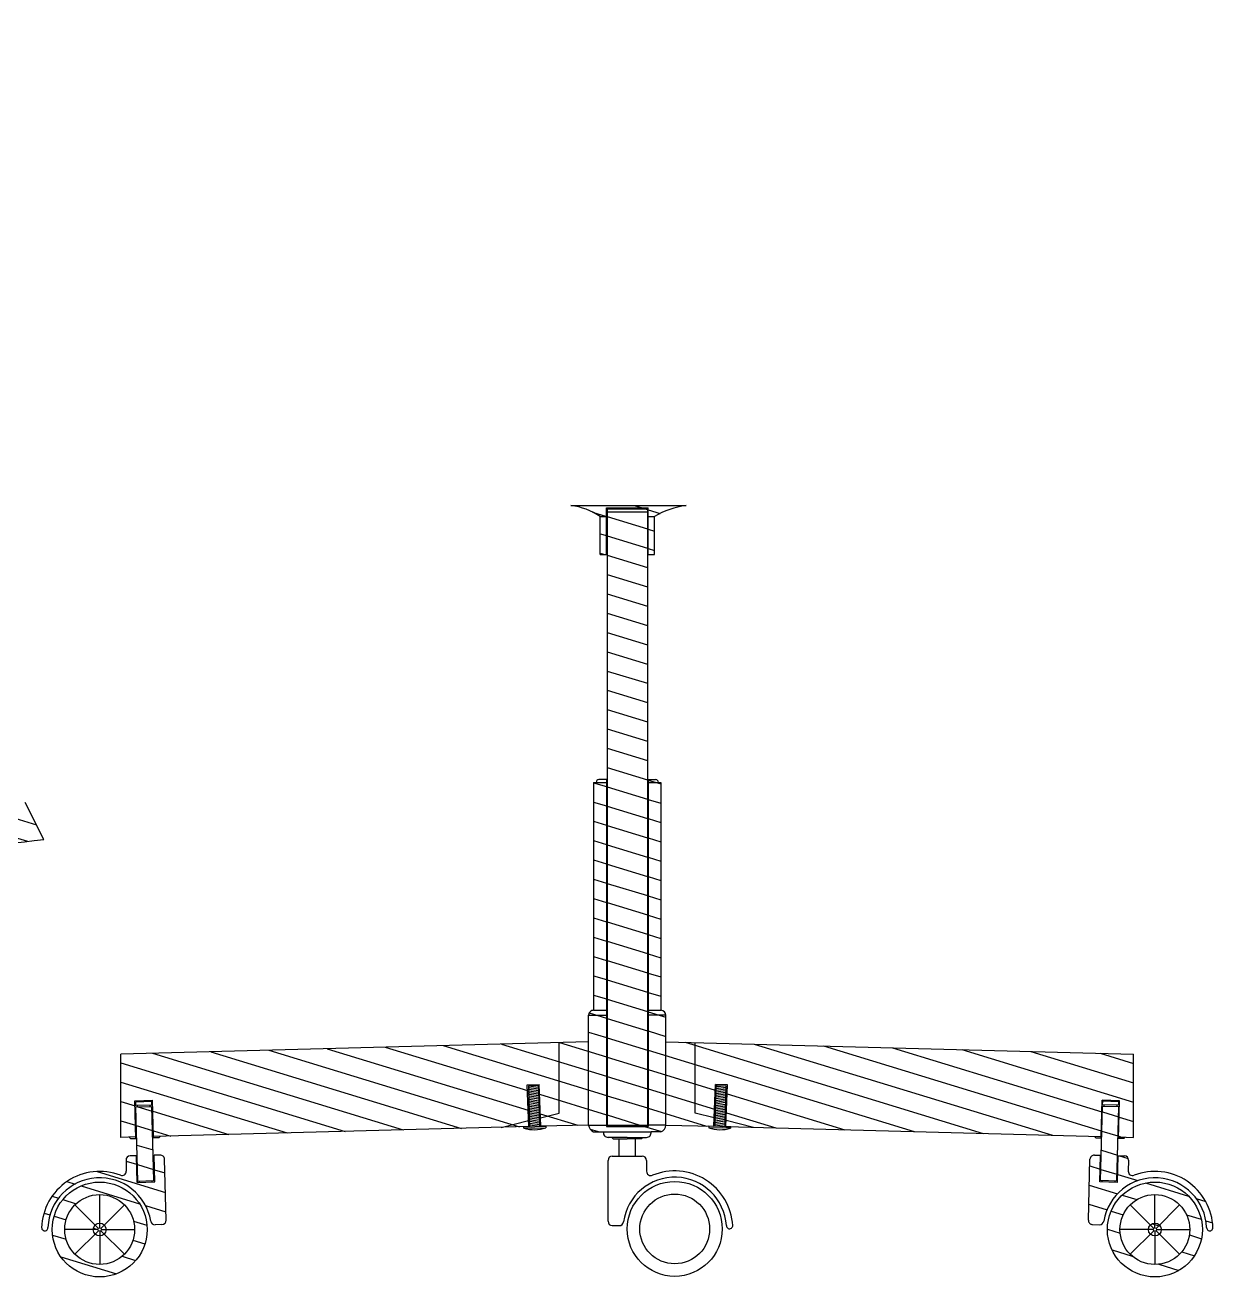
# Model space of a CAD drawing. Header units: centimetres. Extents: x 2174 to 3372, y 1015 to 1247.
# Drawn here: x 2446.7 to 2501.8, y 1091.8 to 1149.9 of the extents above; entities that cross this region are included whole.
import ezdxf

# ---------------------------------------------------------------- set-up
doc = ezdxf.new("R2010")
doc.units = ezdxf.units.CM
doc.layers.get('0').update_dxf_attribs({"color": 94})
doc.layers.add('ferramenta', color=211, linetype='Continuous')

msp = doc.modelspace()

# ---------------------------------------------------------------- hatches: boundary and pattern name
h = msp.add_hatch()
h.set_pattern_fill('ANSI31', color=253, scale=0.27, angle=118)
h.paths.add_polyline_path([(2470.074, 1099.031), (2468.8, 1098.721), (2470.084, 1098.755)], flags=17)
h.paths.add_polyline_path([(2477.818, 1099.379), (2477.818, 1102.658), (2476.455, 1102.694), (2476.455, 1098.829), (2478.68, 1098.77), (2478.694, 1099.166)])
h.paths.add_polyline_path([(2479.248, 1099.031), (2479.237, 1098.755), (2480.521, 1098.721)], flags=17)
h.paths.add_polyline_path([(2496.695, 1099.98), (2497.514, 1099.959), (2497.469, 1098.273), (2498.161, 1098.255), (2498.161, 1102.12), (2477.818, 1102.658), (2477.818, 1099.379), (2478.694, 1099.166), (2478.752, 1100.704), (2479.309, 1100.691), (2479.248, 1099.031), (2480.521, 1098.721), (2496.65, 1098.295)])
h.paths.add_polyline_path([(2497.477, 1099.912), (2496.729, 1099.931), (2496.724, 1099.769), (2497.473, 1099.75)], flags=17)
h.paths.add_polyline_path([(2497.395, 1099.752), (2496.802, 1099.767), (2496.8, 1099.692), (2497.393, 1099.677)], flags=17)
h.paths.add_polyline_path([(2497.471, 1099.675), (2496.722, 1099.694), (2496.631, 1096.246), (2497.38, 1096.226)])
h.paths.add_polyline_path([(2496.65, 1098.295), (2496.342, 1098.303), (2496.402, 1098.233), (2496.648, 1098.226)])
h.paths.add_polyline_path([(2497.777, 1098.265), (2497.469, 1098.273), (2497.467, 1098.205), (2497.713, 1098.198)])
h.paths.add_polyline_path([(2497.302, 1096.228), (2496.709, 1096.244), (2496.707, 1096.183), (2497.3, 1096.167)], flags=17)
h.paths.add_polyline_path([(2496.946, 1093.976, 1), (2501.352, 1093.976, 1)])
h.paths.add_polyline_path([(2499.07, 1093.976, 1), (2499.228, 1093.976, 1)], flags=0)
h.paths.add_polyline_path([(2498.853, 1093.976, 1), (2499.446, 1093.976, 1)], flags=0)
h.paths.add_polyline_path([(2497.528, 1093.976, 1), (2500.771, 1093.976, 1)], flags=16)
h.paths.add_polyline_path([(2499.149, 1094.272, 0.198912), (2498.939, 1094.185), (2499.094, 1094.031, -0.198912), (2499.149, 1094.054)], flags=16)
h.paths.add_polyline_path([(2498.939, 1094.185, 0.198912), (2498.853, 1093.976), (2499.07, 1093.976, -0.198912), (2499.094, 1094.031)], flags=16)
h.paths.add_polyline_path([(2499.07, 1093.976), (2498.853, 1093.976, 0.198912), (2498.939, 1093.766), (2499.094, 1093.92, -0.198912)], flags=0)
h.paths.add_polyline_path([(2499.149, 1093.897, -0.198912), (2499.094, 1093.92), (2498.939, 1093.766, 0.198912), (2499.149, 1093.679)], flags=0)
h.paths.add_polyline_path([(2499.205, 1093.92, -0.198912), (2499.149, 1093.897), (2499.149, 1093.679, 0.198912), (2499.359, 1093.766)], flags=0)
h.paths.add_polyline_path([(2499.446, 1093.976), (2499.228, 1093.976, -0.198912), (2499.205, 1093.92), (2499.359, 1093.766, 0.198912)], flags=0)
h.paths.add_polyline_path([(2499.359, 1094.185), (2499.205, 1094.031, -0.198912), (2499.228, 1093.976), (2499.446, 1093.976, 0.198912)], flags=16)
h.paths.add_polyline_path([(2499.359, 1094.185, 0.198912), (2499.149, 1094.272), (2499.149, 1094.054, -0.198912), (2499.205, 1094.031)], flags=16)
h.paths.add_polyline_path([(2501.549, 1094.066, 1), (2501.844, 1094.058, 0.516297), (2498.184, 1096.493, -0.53449), (2497.912, 1096.685), (2497.926, 1097.192, 0.414214), (2497.731, 1097.398), (2497.446, 1097.405), (2497.413, 1096.164), (2496.594, 1096.186), (2496.627, 1097.427), (2496.342, 1097.434, 0.414214), (2496.137, 1097.24), (2496.062, 1094.411, 0.414214), (2496.257, 1094.206), (2496.577, 1094.197, 0.374815), (2496.779, 1094.365, -0.904509)])
h.paths.add_polyline_path([(2425.85, 1112.922), (2425.714, 1112.931), (2425.726, 1113.122), (2425.437, 1113.142), (2425.45, 1113.352, -0.018557), (2417.092, 1114.273), (2417.701, 1112.369, 0.017868), (2425.753, 1111.515)])
h.paths.add_polyline_path([(2439.706, 1112.863), (2439.609, 1112.856), (2439.597, 1113.048), (2439.291, 1113.027), (2439.275, 1113.192, -0.027495), (2426.79, 1113.261), (2426.774, 1113.051), (2426.468, 1113.072), (2426.456, 1112.881), (2426.359, 1112.887), (2426.263, 1111.48, 0.0299), (2439.805, 1111.404)])
h.paths.add_polyline_path([(2446.708, 1113.805, -0.013456), (2440.619, 1113.267), (2440.628, 1113.118), (2440.339, 1113.098), (2440.351, 1112.907), (2440.215, 1112.897), (2440.317, 1111.433, 0.016098), (2447.582, 1112.095)])
h.paths.add_polyline_path([(2442.383, 1111.556, -0.004566), (2440.318, 1111.408), (2440.349, 1110.956, 0.004476), (2442.383, 1111.102)])
h.paths.add_polyline_path([(2439.66, 1110.915, -0.002353), (2438.589, 1110.86, 0.087497), (2437.531, 1109.759, -0.019416), (2428.525, 1109.78, 0.087442), (2427.466, 1110.88, -0.002328), (2426.408, 1110.939, -0.087497), (2427.466, 1109.838, -0.015515), (2427.611, 1109.607, 0.023913), (2438.445, 1109.584, -0.108088)])
h.paths.add_polyline_path([(2439.807, 1111.377, -0.029915), (2426.258, 1111.405), (2426.228, 1110.951), (2426.391, 1110.94, 0.02954), (2439.838, 1110.925)])
h.paths.add_polyline_path([(2425.747, 1111.437, -0.004567), (2423.683, 1111.593), (2423.683, 1111.14, 0.0045), (2425.717, 1110.985)])
h.paths.add_polyline_path([(2425.717, 1110.985, -0.00047), (2425.504, 1111), (2425.5, 1110.94), (2425.713, 1110.926)])
h.paths.add_polyline_path([(2425.713, 1110.926), (2425.551, 1110.937), (2425.53, 1110.638), (2425.692, 1110.626)])
h.paths.add_polyline_path([(2425.692, 1110.626), (2425.543, 1110.637, 0.395695), (2425.572, 1110.593), (2425.689, 1110.585)])
h.paths.add_polyline_path([(2426.304, 1110.585), (2426.203, 1110.592), (2426.2, 1110.55), (2426.269, 1110.545, 0.393114)])
h.paths.add_polyline_path([(2426.336, 1110.883), (2426.223, 1110.891), (2426.203, 1110.592), (2426.304, 1110.585), (2426.316, 1110.584)])
h.paths.add_polyline_path([(2426.391, 1110.94), (2426.228, 1110.951), (2426.223, 1110.891), (2426.336, 1110.883), (2426.387, 1110.88)])
h.paths.add_polyline_path([(2439.838, 1110.925, -0.000361), (2439.674, 1110.916), (2439.678, 1110.856), (2439.842, 1110.867)])
h.paths.add_polyline_path([(2439.842, 1110.867), (2439.729, 1110.859), (2439.749, 1110.56), (2439.862, 1110.567)])
h.paths.add_polyline_path([(2439.862, 1110.567), (2439.761, 1110.561, 0.393114), (2439.796, 1110.521), (2439.865, 1110.526)])
h.paths.add_polyline_path([(2440.522, 1110.613), (2440.373, 1110.602), (2440.376, 1110.561), (2440.493, 1110.569, 0.395695)])
h.paths.add_polyline_path([(2440.514, 1110.912), (2440.353, 1110.901), (2440.373, 1110.602), (2440.522, 1110.613), (2440.535, 1110.614)])
h.paths.add_polyline_path([(2440.562, 1110.97, -0.000468), (2440.349, 1110.956), (2440.353, 1110.901), (2440.514, 1110.912), (2440.565, 1110.916)])
h.paths.add_polyline_path([(2452.375, 1093.976, 1), (2447.969, 1093.976, 1)])
h.paths.add_polyline_path([(2448.55, 1093.976, -1), (2451.793, 1093.976, -1)], flags=16)
h.paths.add_polyline_path([(2449.875, 1093.976, -1), (2450.468, 1093.976, -1)], flags=0)
h.paths.add_polyline_path([(2450.093, 1093.976, -1), (2450.251, 1093.976, -1)], flags=0)
h.paths.add_polyline_path([(2449.962, 1094.185, 0.198912), (2449.875, 1093.976), (2450.093, 1093.976, -0.198912), (2450.116, 1094.031)], flags=16)
h.paths.add_polyline_path([(2450.116, 1093.92, -0.198912), (2450.093, 1093.976), (2449.875, 1093.976, 0.198912), (2449.962, 1093.766)], flags=0)
h.paths.add_polyline_path([(2450.172, 1093.897, -0.198912), (2450.116, 1093.92), (2449.962, 1093.766, 0.198912), (2450.172, 1093.679)], flags=0)
h.paths.add_polyline_path([(2450.228, 1093.92, -0.198912), (2450.172, 1093.897), (2450.172, 1093.679, 0.198912), (2450.382, 1093.766)], flags=0)
h.paths.add_polyline_path([(2450.468, 1093.976), (2450.251, 1093.976, -0.198912), (2450.228, 1093.92), (2450.382, 1093.766, 0.198912)], flags=0)
h.paths.add_polyline_path([(2450.382, 1094.185), (2450.228, 1094.031, -0.198912), (2450.251, 1093.976), (2450.468, 1093.976, 0.198912)], flags=16)
h.paths.add_polyline_path([(2450.382, 1094.185, 0.198912), (2450.172, 1094.272), (2450.172, 1094.054, -0.198912), (2450.228, 1094.031)], flags=16)
h.paths.add_polyline_path([(2450.172, 1094.272, 0.198912), (2449.962, 1094.185), (2450.116, 1094.031, -0.198912), (2450.172, 1094.054)], flags=16)
h.paths.add_polyline_path([(2450.251, 1093.976, 1), (2450.093, 1093.976, 1)], flags=0)
h.paths.add_polyline_path([(2452.599, 1099.694), (2451.85, 1099.675), (2451.941, 1096.226), (2452.69, 1096.246)])
h.paths.add_polyline_path([(2452.519, 1099.767), (2451.926, 1099.752), (2451.928, 1099.677), (2452.521, 1099.692)], flags=17)
h.paths.add_polyline_path([(2452.592, 1099.931), (2451.844, 1099.912), (2451.848, 1099.75), (2452.597, 1099.769)], flags=17)
h.paths.add_polyline_path([(2452.612, 1096.244), (2452.019, 1096.228), (2452.021, 1096.167), (2452.614, 1096.183)], flags=17)
h.paths.add_polyline_path([(2453.184, 1097.24, 0.414214), (2452.979, 1097.434), (2452.694, 1097.427), (2452.727, 1096.186), (2451.908, 1096.164), (2451.875, 1097.405), (2451.59, 1097.398, 0.414214), (2451.395, 1097.192), (2451.409, 1096.685, -0.53449), (2451.137, 1096.493, 0.516297), (2447.477, 1094.058, 1), (2447.772, 1094.066, -0.904509), (2452.542, 1094.365, 0.374815), (2452.744, 1094.197), (2453.064, 1094.206, 0.414214), (2453.259, 1094.411)])
h.paths.add_polyline_path([(2452.979, 1098.303), (2452.671, 1098.295), (2452.673, 1098.226), (2452.919, 1098.233)])
h.paths.add_polyline_path([(2451.852, 1098.273), (2451.544, 1098.265), (2451.608, 1098.198), (2451.854, 1098.205)])
h.paths.add_polyline_path([(2470.012, 1100.691), (2470.57, 1100.704), (2470.627, 1099.166), (2471.503, 1099.379), (2471.503, 1102.658), (2451.16, 1102.12), (2451.16, 1098.255), (2451.852, 1098.273), (2451.807, 1099.959), (2452.626, 1099.98), (2452.671, 1098.295), (2452.979, 1098.303), (2468.8, 1098.721), (2470.074, 1099.031)])
h.paths.add_polyline_path([(2472.866, 1102.694), (2471.503, 1102.658), (2471.503, 1099.379), (2470.627, 1099.166), (2470.641, 1098.77), (2472.866, 1098.829)])
h.paths.add_polyline_path([(2476.455, 1098.829), (2475.629, 1098.829), (2475.629, 1098.765), (2473.692, 1098.765), (2473.692, 1098.829), (2472.866, 1098.829, 0.291356), (2473.099, 1098.508), (2473.561, 1098.508), (2475.762, 1098.508), (2476.222, 1098.508, 0.291356)])
h.paths.add_polyline_path([(2476.455, 1103.924), (2475.629, 1103.924), (2475.629, 1098.829), (2476.455, 1098.829)])
h.paths.add_polyline_path([(2473.692, 1103.924), (2472.866, 1103.924), (2472.866, 1098.829), (2473.692, 1098.829)])
h.paths.add_polyline_path([(2473.692, 1104.157), (2473.099, 1104.157, 0.414214), (2472.866, 1103.924), (2473.692, 1103.924)])
h.paths.add_polyline_path([(2476.222, 1104.157), (2476.222, 1104.157), (2475.629, 1104.157), (2475.629, 1103.924), (2476.455, 1103.924, 0.414169)])
h.paths.add_polyline_path([(2475.594, 1127.31), (2473.727, 1127.31), (2473.727, 1098.829), (2475.594, 1098.829)])
h.paths.add_polyline_path([(2476.222, 1114.74), (2475.629, 1114.74), (2475.629, 1104.157), (2476.222, 1104.157)])
h.paths.add_polyline_path([(2473.692, 1114.74), (2473.099, 1114.74), (2473.099, 1104.157), (2473.692, 1104.157)])
h.paths.add_polyline_path([(2473.692, 1114.869), (2473.343, 1114.869, 0.414214), (2473.215, 1114.74), (2473.692, 1114.74)])
h.paths.add_polyline_path([(2475.978, 1114.869), (2475.629, 1114.869), (2475.629, 1114.74), (2476.106, 1114.74, 0.414214)])
h.paths.add_polyline_path([(2473.692, 1127.085), (2473.4, 1127.085), (2473.4, 1125.324), (2473.692, 1125.324)])
h.paths.add_polyline_path([(2475.921, 1127.085), (2475.629, 1127.085), (2475.629, 1125.324), (2475.921, 1125.324)])
h.paths.add_polyline_path([(2477.393, 1127.594), (2472.046, 1127.602, -0.113476), (2473.4, 1127.085), (2473.692, 1127.085), (2473.692, 1127.483), (2475.629, 1127.483), (2475.629, 1127.085), (2475.922, 1127.085, -0.108833)])
h.paths.add_polyline_path([(2475.594, 1127.444), (2473.727, 1127.444), (2473.727, 1127.31), (2475.594, 1127.31)], flags=17)
h.paths.add_polyline_path([(2264.126, 1115.251, -0.022073), (2254.1, 1115.299, 0.598706), (2254.041, 1113.488, 0.022392), (2264.186, 1113.438, 0.597977)])
h.paths.add_polyline_path([(2276.942, 1114.724), (2276.942, 1116.54), (2270.354, 1115.668, -0.005003), (2268.088, 1115.477, 0.599091), (2268.273, 1113.675, 0.004606), (2270.354, 1113.852)])
h.paths.add_polyline_path([(2250.139, 1115.565, -0.009381), (2245.909, 1116.002, -0.312749), (2243.102, 1118.504, -0.008624), (2242.251, 1122.319), (2240.471, 1122.319), (2241.669, 1116.929, 0.318089), (2244.495, 1114.369), (2247.715, 1113.98, 0.004962), (2249.954, 1113.765, 0.599636)])
h.paths.add_polyline_path([(2240.788, 1131.264), (2238.96, 1131.264, 0.014207), (2239.917, 1124.897), (2241.754, 1124.897, -0.01421)])
h.paths.add_polyline_path([(2240.048, 1140.209), (2238.233, 1140.209, 0.014084), (2238.677, 1133.842), (2240.502, 1133.842, -0.014085)])
h.paths.add_polyline_path([(2239.964, 1147.169), (2240.054, 1149.91), (2238.251, 1149.753), (2238.155, 1147.011, 0.00932), (2238.155, 1142.787), (2239.967, 1142.787, -0.009669)])
h.paths.add_polyline_path([(2251.849, 1115.032), (2251.714, 1115.041), (2251.725, 1115.233), (2251.436, 1115.252), (2251.449, 1115.462, -0.0029), (2250.139, 1115.565, -0.599636), (2249.954, 1113.765, 0.003979), (2251.752, 1113.625)])
h.paths.add_polyline_path([(2254.1, 1115.299, -0.00289), (2252.789, 1115.371), (2252.773, 1115.161), (2252.467, 1115.182), (2252.456, 1114.991), (2252.358, 1114.997), (2252.263, 1113.59, 0.003929), (2254.041, 1113.488, -0.598706)])
h.paths.add_polyline_path([(2265.705, 1114.973), (2265.608, 1114.966), (2265.596, 1115.158), (2265.29, 1115.137), (2265.274, 1115.302, -0.002528), (2264.126, 1115.251, -0.597977), (2264.186, 1113.438, 0.003573), (2265.804, 1113.514)])
h.paths.add_polyline_path([(2268.088, 1115.477, -0.003243), (2266.618, 1115.377), (2266.627, 1115.228), (2266.338, 1115.208), (2266.35, 1115.017), (2266.214, 1115.008), (2266.316, 1113.543, 0.004328), (2268.273, 1113.675, -0.599091)])

# ---------------------------------------------------------------- linework, layer by layer
at = {"color": 137}
msp.add_line((2447.582, 1112.095), (2446.708, 1113.805), dxfattribs=at)
msp.add_arc((2433.671, 1224.565), 113.328, 273.3615, 277.05051, dxfattribs=at)
at = {"layer": 'ferramenta', "color": 137}
for p, q in [((2472.046, 1127.602), (2477.393, 1127.594)), ((2473.692, 1125.324), (2473.692, 1127.483)), ((2473.692, 1127.483), (2475.629, 1127.483)), ((2473.727, 1127.444), (2473.727, 1098.829)), ((2473.727, 1127.444), (2475.594, 1127.444)), ((2473.727, 1127.31), (2475.594, 1127.31)), ((2475.594, 1127.444), (2475.594, 1098.829)), ((2475.629, 1125.324), (2475.629, 1127.483)), ((2473.4, 1127.085), (2473.692, 1127.085)), ((2473.4, 1125.324), (2473.4, 1127.085)), ((2475.629, 1127.085), (2475.921, 1127.085)), ((2475.921, 1125.324), (2475.921, 1127.085)), ((2473.4, 1125.324), (2473.692, 1125.324)), ((2475.629, 1125.324), (2475.921, 1125.324)), ((2473.099, 1114.74), (2473.692, 1114.74)), ((2473.099, 1114.74), (2473.099, 1104.157)), ((2473.692, 1114.869), (2473.343, 1114.869)), ((2473.692, 1114.869), (2473.692, 1098.765)), ((2475.629, 1114.869), (2475.978, 1114.869)), ((2475.629, 1114.869), (2475.629, 1098.765)), ((2475.629, 1114.74), (2476.222, 1114.74)), ((2476.222, 1114.74), (2476.222, 1104.157)), ((2473.099, 1104.157), (2473.692, 1104.157)), ((2475.629, 1104.157), (2476.222, 1104.157)), ((2472.866, 1103.924), (2473.692, 1103.924)), ((2472.866, 1098.829), (2472.866, 1103.924)), ((2476.455, 1103.924), (2475.629, 1103.924)), ((2476.455, 1098.829), (2476.455, 1103.924)), ((2472.866, 1102.694), (2451.16, 1102.12)), ((2471.503, 1099.379), (2471.503, 1102.658)), ((2476.455, 1102.694), (2498.161, 1102.12)), ((2477.818, 1099.379), (2477.818, 1102.658)), ((2451.16, 1098.255), (2451.16, 1102.12)), ((2498.161, 1098.255), (2498.161, 1102.12)), ((2470.012, 1100.691), (2470.57, 1100.704)), ((2470.084, 1098.755), (2470.012, 1100.691)), ((2470.641, 1098.77), (2470.57, 1100.704)), ((2478.68, 1098.77), (2478.752, 1100.704)), ((2479.309, 1100.691), (2478.752, 1100.704)), ((2479.237, 1098.755), (2479.309, 1100.691)), ((2451.807, 1099.959), (2452.626, 1099.98)), ((2452.673, 1098.226), (2452.626, 1099.98)), ((2496.648, 1098.226), (2496.695, 1099.98)), ((2497.514, 1099.959), (2496.695, 1099.98)), ((2451.854, 1098.205), (2451.807, 1099.959)), ((2497.467, 1098.205), (2497.514, 1099.959)), ((2468.8, 1098.721), (2470.074, 1099.031)), ((2470.627, 1099.166), (2471.503, 1099.379)), ((2472.866, 1098.829), (2470.641, 1098.77)), ((2472.866, 1098.829), (2473.692, 1098.829)), ((2473.727, 1098.829), (2475.594, 1098.829)), ((2476.455, 1098.829), (2475.629, 1098.829)), ((2476.455, 1098.829), (2478.68, 1098.77)), ((2478.694, 1099.166), (2477.818, 1099.379)), ((2480.521, 1098.721), (2479.248, 1099.031)), ((2451.852, 1098.273), (2451.16, 1098.255)), ((2451.544, 1098.265), (2451.608, 1098.198)), ((2470.084, 1098.755), (2452.671, 1098.295)), ((2452.919, 1098.233), (2452.673, 1098.226)), ((2452.979, 1098.303), (2452.919, 1098.233)), ((2470.874, 1098.768), (2470.876, 1098.704)), ((2473.099, 1098.508), (2473.561, 1098.508)), ((2473.561, 1098.508), (2475.762, 1098.508)), ((2473.692, 1098.765), (2475.629, 1098.765)), ((2474.661, 1098.255), (2473.766, 1098.255)), ((2473.943, 1098.255), (2474.005, 1098.186)), ((2474.661, 1098.255), (2475.555, 1098.255)), ((2475.379, 1098.255), (2475.316, 1098.186)), ((2476.222, 1098.508), (2475.762, 1098.508)), ((2479.237, 1098.755), (2496.65, 1098.295)), ((2496.342, 1098.303), (2496.402, 1098.233)), ((2496.402, 1098.233), (2496.648, 1098.226)), ((2497.469, 1098.273), (2498.161, 1098.255)), ((2497.777, 1098.265), (2497.713, 1098.198)), ((2451.608, 1098.198), (2451.854, 1098.205)), ((2474.005, 1098.186), (2474.661, 1098.186)), ((2474.286, 1097.387), (2474.286, 1098.186)), ((2475.316, 1098.186), (2474.661, 1098.186)), ((2475.035, 1097.387), (2475.035, 1098.186)), ((2497.713, 1098.198), (2497.467, 1098.205)), ((2473.766, 1094.357), (2473.766, 1097.187)), ((2473.966, 1097.387), (2475.355, 1097.387)), ((2475.555, 1097.187), (2475.555, 1096.679)), ((2473.966, 1094.157), (2474.286, 1094.157))]:
    msp.add_line(p, q, dxfattribs=at)
at = {"layer": 'ferramenta', "color": 239}
for p, q in [((2470.486, 1100.662), (2470.089, 1100.652)), ((2470.089, 1100.652), (2470.531, 1100.587)), ((2470.093, 1100.575), (2470.536, 1100.51)), ((2479.228, 1100.575), (2478.785, 1100.51)), ((2479.232, 1100.652), (2478.79, 1100.587)), ((2478.835, 1100.662), (2479.232, 1100.652)), ((2470.095, 1100.496), (2470.538, 1100.431)), ((2470.097, 1100.418), (2470.54, 1100.353)), ((2470.1, 1100.339), (2470.542, 1100.274)), ((2470.102, 1100.26), (2470.544, 1100.195)), ((2470.104, 1100.182), (2470.546, 1100.117)), ((2470.106, 1100.103), (2470.548, 1100.038)), ((2470.108, 1100.024), (2470.55, 1099.959)), ((2479.213, 1100.024), (2478.771, 1099.959)), ((2479.215, 1100.103), (2478.773, 1100.038)), ((2479.217, 1100.182), (2478.775, 1100.117)), ((2479.219, 1100.26), (2478.777, 1100.195)), ((2479.222, 1100.339), (2478.779, 1100.274)), ((2479.224, 1100.418), (2478.781, 1100.353)), ((2479.226, 1100.496), (2478.783, 1100.431)), ((2451.844, 1099.912), (2452.592, 1099.931)), ((2451.848, 1099.75), (2451.844, 1099.912)), ((2451.848, 1099.75), (2452.597, 1099.769)), ((2451.85, 1099.675), (2452.599, 1099.694)), ((2451.941, 1096.226), (2451.85, 1099.675)), ((2451.928, 1099.677), (2451.926, 1099.752)), ((2452.521, 1099.692), (2452.519, 1099.767)), ((2452.597, 1099.769), (2452.592, 1099.931)), ((2452.69, 1096.246), (2452.599, 1099.694)), ((2470.11, 1099.945), (2470.552, 1099.88)), ((2470.112, 1099.867), (2470.554, 1099.802)), ((2470.114, 1099.788), (2470.556, 1099.723)), ((2470.116, 1099.709), (2470.559, 1099.644)), ((2470.118, 1099.631), (2470.561, 1099.566)), ((2470.12, 1099.552), (2470.563, 1099.487)), ((2470.123, 1099.473), (2470.565, 1099.408)), ((2470.125, 1099.394), (2470.567, 1099.329)), ((2479.196, 1099.394), (2478.754, 1099.329)), ((2479.199, 1099.473), (2478.756, 1099.408)), ((2479.201, 1099.552), (2478.758, 1099.487)), ((2479.203, 1099.631), (2478.76, 1099.566)), ((2479.205, 1099.709), (2478.762, 1099.644)), ((2479.207, 1099.788), (2478.765, 1099.723)), ((2479.209, 1099.867), (2478.767, 1099.802)), ((2479.211, 1099.945), (2478.769, 1099.88)), ((2496.631, 1096.246), (2496.722, 1099.694)), ((2497.471, 1099.675), (2496.722, 1099.694)), ((2496.724, 1099.769), (2496.729, 1099.931)), ((2497.473, 1099.75), (2496.724, 1099.769)), ((2497.477, 1099.912), (2496.729, 1099.931)), ((2496.8, 1099.692), (2496.802, 1099.767)), ((2497.38, 1096.226), (2497.471, 1099.675)), ((2497.393, 1099.677), (2497.395, 1099.752)), ((2497.473, 1099.75), (2497.477, 1099.912)), ((2470.127, 1099.316), (2470.569, 1099.251)), ((2470.129, 1099.237), (2470.571, 1099.172)), ((2470.131, 1099.158), (2470.573, 1099.093)), ((2470.133, 1099.08), (2470.575, 1099.015)), ((2470.135, 1099.001), (2470.577, 1098.936)), ((2470.137, 1098.922), (2470.579, 1098.857)), ((2470.139, 1098.843), (2470.582, 1098.778)), ((2479.182, 1098.843), (2478.74, 1098.778)), ((2479.184, 1098.922), (2478.742, 1098.857)), ((2479.186, 1099.001), (2478.744, 1098.936)), ((2479.188, 1099.08), (2478.746, 1099.015)), ((2479.19, 1099.158), (2478.748, 1099.093)), ((2479.192, 1099.237), (2478.75, 1099.172)), ((2479.194, 1099.316), (2478.752, 1099.251)), ((2469.861, 1098.741), (2470.874, 1098.768)), ((2469.863, 1098.677), (2469.861, 1098.741)), ((2469.863, 1098.677), (2470.876, 1098.704)), ((2470.141, 1098.765), (2470.237, 1098.751)), ((2478.447, 1098.768), (2478.446, 1098.704)), ((2479.458, 1098.677), (2478.446, 1098.704)), ((2479.46, 1098.741), (2478.447, 1098.768)), ((2479.18, 1098.765), (2479.084, 1098.751)), ((2479.46, 1098.741), (2479.458, 1098.677)), ((2451.395, 1097.192), (2451.409, 1096.685)), ((2451.875, 1097.405), (2451.59, 1097.398)), ((2451.908, 1096.164), (2451.875, 1097.405)), ((2452.979, 1097.434), (2452.694, 1097.427)), ((2452.727, 1096.186), (2452.694, 1097.427)), ((2453.259, 1094.411), (2453.184, 1097.24)), ((2496.062, 1094.411), (2496.137, 1097.24)), ((2496.342, 1097.434), (2496.627, 1097.427)), ((2496.594, 1096.186), (2496.627, 1097.427)), ((2497.413, 1096.164), (2497.446, 1097.405)), ((2497.446, 1097.405), (2497.731, 1097.398)), ((2497.926, 1097.192), (2497.912, 1096.685)), ((2451.908, 1096.164), (2452.727, 1096.186)), ((2451.941, 1096.226), (2452.69, 1096.246)), ((2452.021, 1096.167), (2452.019, 1096.228)), ((2452.614, 1096.183), (2452.612, 1096.244)), ((2497.413, 1096.164), (2496.594, 1096.186)), ((2497.38, 1096.226), (2496.631, 1096.246)), ((2496.707, 1096.183), (2496.709, 1096.244)), ((2497.3, 1096.167), (2497.302, 1096.228)), ((2450.172, 1094.054), (2450.172, 1095.597)), ((2499.149, 1094.054), (2499.149, 1095.597)), ((2450.116, 1094.031), (2449.025, 1095.122)), ((2450.228, 1094.031), (2451.318, 1095.122)), ((2499.094, 1094.031), (2498.003, 1095.122)), ((2499.205, 1094.031), (2500.296, 1095.122)), ((2453.064, 1094.206), (2452.744, 1094.197)), ((2496.257, 1094.206), (2496.577, 1094.197)), ((2450.093, 1093.976), (2448.55, 1093.976)), ((2450.116, 1093.92), (2449.025, 1092.829)), ((2450.172, 1093.897), (2450.172, 1092.354)), ((2450.228, 1093.92), (2451.318, 1092.829)), ((2450.251, 1093.976), (2451.793, 1093.976)), ((2499.07, 1093.976), (2497.528, 1093.976)), ((2499.094, 1093.92), (2498.003, 1092.829)), ((2499.149, 1093.897), (2499.149, 1092.354)), ((2499.205, 1093.92), (2500.296, 1092.829)), ((2499.228, 1093.976), (2500.771, 1093.976))]:
    msp.add_line(p, q, dxfattribs=at)
for centre, radius in [((2450.172, 1093.976), 2.203), ((2499.149, 1093.976), 2.203), ((2450.172, 1093.976), 1.621), ((2499.149, 1093.976), 1.621), ((2450.172, 1093.976), 0.297), ((2499.149, 1093.976), 0.297), ((2450.172, 1093.976), 0.0788), ((2499.149, 1093.976), 0.0788)]:
    msp.add_circle(centre, radius, dxfattribs=at)
at = {"layer": 'ferramenta', "color": 137}
for radius in [2.203, 1.621]:
    msp.add_circle((2476.863, 1094.003), radius, dxfattribs=at)
for centre, radius, start, end in [((2471.599, 1124.398), 3.235, 56.1628, 82.05881), ((2477.812, 1124), 3.618, 96.65848, 121.51767), ((2473.343, 1114.74), 0.128, 90, 180), ((2475.978, 1114.74), 0.128, 0, 90), ((2473.099, 1103.924), 0.233, 89.99999, 179.99999), ((2476.222, 1103.924), 0.233, 0.00873, 90), ((2473.235, 1098.851), 0.369, 183.47231, 248.44743), ((2476.086, 1098.851), 0.369, 291.55257, 356.52769), ((2473.766, 1098.465), 0.21, 168.13615, 270), ((2475.554, 1098.467), 0.212, 270.26283, 11.16652), ((2473.966, 1097.187), 0.2, 90, 180), ((2475.355, 1097.187), 0.2, 0, 90), ((2475.755, 1096.679), 0.2, 180, 292.49621), ((2476.863, 1094.003), 2.696, 3.26744, 112.49621), ((2476.863, 1094.003), 2.402, 3.6685, 172.18698), ((2473.966, 1094.357), 0.2, 180, 270), ((2474.286, 1094.357), 0.2, 270, 352.18698), ((2479.407, 1094.157), 0.147, 180, 6.91277)]:
    msp.add_arc(centre, radius, start, end, dxfattribs=at)
at = {"layer": 'ferramenta', "color": 239, "lineweight": 25}
for centre, radius, start, end in [((2470.114, 1100.617), 0.0433, 126.62011, 216.64077), ((2470.117, 1100.538), 0.0435, 122.65091, 216.47167), ((2470.224, 1100.698), 0.179, 216.60498, 223.37189), ((2470.492, 1100.615), 0.0481, 324.65239, 96.25909), ((2470.516, 1100.55), 0.0396, 324.12488, 68.22979), ((2478.805, 1100.55), 0.0396, 111.77021, 215.87512), ((2478.829, 1100.615), 0.0481, 83.74091, 215.34761), ((2479.098, 1100.698), 0.179, 316.62811, 323.39502), ((2479.204, 1100.538), 0.0435, 323.52833, 57.34909), ((2479.207, 1100.617), 0.0433, 323.35923, 53.37989), ((2470.119, 1100.46), 0.0435, 122.55454, 216.6159), ((2470.121, 1100.381), 0.0435, 122.61652, 216.54468), ((2470.123, 1100.302), 0.0435, 122.5812, 216.5477), ((2470.215, 1100.611), 0.165, 216.35126, 223.67968), ((2470.125, 1100.224), 0.0435, 122.60984, 216.54901), ((2470.221, 1100.536), 0.171, 216.56984, 223.63226), ((2470.127, 1100.145), 0.0435, 122.63677, 216.53367), ((2470.23, 1100.462), 0.179, 216.62839, 223.39531), ((2470.129, 1100.066), 0.0435, 122.58866, 216.55692), ((2470.226, 1100.379), 0.172, 216.53483, 223.58987), ((2470.131, 1099.988), 0.0435, 122.65091, 216.47167), ((2470.23, 1100.302), 0.174, 216.69212, 223.62068), ((2470.236, 1100.226), 0.179, 216.62839, 223.39531), ((2470.235, 1100.145), 0.175, 216.55821, 223.46549), ((2470.23, 1100.06), 0.165, 216.35126, 223.67968), ((2470.399, 1100.626), 0.179, 319.66844, 326.43536), ((2470.514, 1100.472), 0.0435, 326.56867, 60.38943), ((2470.412, 1100.539), 0.165, 319.36066, 326.68908), ((2470.516, 1100.394), 0.0435, 326.42444, 60.4858), ((2470.41, 1100.464), 0.171, 319.40808, 326.47049), ((2470.518, 1100.315), 0.0435, 326.49565, 60.42381), ((2470.405, 1100.39), 0.179, 319.64503, 326.41194), ((2470.52, 1100.236), 0.0435, 326.49264, 60.45914), ((2470.413, 1100.307), 0.172, 319.45047, 326.5055), ((2470.522, 1100.157), 0.0435, 326.49132, 60.43049), ((2470.413, 1100.23), 0.174, 319.41965, 326.34821), ((2470.525, 1100.079), 0.0435, 326.50666, 60.40357), ((2470.412, 1100.154), 0.179, 319.64503, 326.41194), ((2470.524, 1099.998), 0.0469, 304.38868, 58.6552), ((2478.797, 1099.998), 0.0469, 121.3448, 235.61132), ((2478.797, 1100.079), 0.0435, 119.59643, 213.49334), ((2478.799, 1100.157), 0.0435, 119.56951, 213.50868), ((2478.801, 1100.236), 0.0435, 119.54086, 213.50736), ((2478.803, 1100.315), 0.0435, 119.57619, 213.50435), ((2478.909, 1100.154), 0.179, 213.58806, 220.35497), ((2478.805, 1100.394), 0.0435, 119.5142, 213.57556), ((2478.908, 1100.23), 0.174, 213.65179, 220.58035), ((2478.807, 1100.472), 0.0435, 119.61057, 213.43133), ((2478.908, 1100.307), 0.172, 213.4945, 220.54953), ((2478.916, 1100.39), 0.179, 213.58806, 220.35497), ((2478.911, 1100.464), 0.171, 213.52951, 220.59192), ((2478.909, 1100.539), 0.165, 213.31092, 220.63934), ((2478.922, 1100.626), 0.179, 213.56464, 220.33156), ((2479.091, 1100.06), 0.165, 316.32032, 323.64874), ((2479.086, 1100.145), 0.175, 316.53451, 323.44179), ((2479.19, 1099.988), 0.0435, 323.52833, 57.34909), ((2479.085, 1100.226), 0.179, 316.60469, 323.37161), ((2479.192, 1100.066), 0.0435, 323.44308, 57.41134), ((2479.091, 1100.302), 0.174, 316.37932, 323.30788), ((2479.194, 1100.145), 0.0435, 323.46633, 57.36323), ((2479.095, 1100.379), 0.172, 316.41013, 323.46517), ((2479.196, 1100.224), 0.0435, 323.45099, 57.39016), ((2479.091, 1100.462), 0.179, 316.60469, 323.37161), ((2479.198, 1100.302), 0.0435, 323.4523, 57.4188), ((2479.1, 1100.536), 0.171, 316.36774, 323.43016), ((2479.2, 1100.381), 0.0435, 323.45532, 57.38348), ((2479.106, 1100.611), 0.165, 316.32032, 323.64874), ((2479.202, 1100.46), 0.0435, 323.3841, 57.44546), ((2470.133, 1099.909), 0.0435, 122.55454, 216.6159), ((2470.136, 1099.83), 0.0435, 122.61652, 216.54468), ((2470.138, 1099.751), 0.0435, 122.5812, 216.5477), ((2470.14, 1099.673), 0.0435, 122.60984, 216.54901), ((2470.236, 1099.985), 0.171, 216.56984, 223.63226), ((2470.142, 1099.594), 0.0435, 122.63677, 216.53367), ((2470.144, 1099.515), 0.0435, 122.58866, 216.55692), ((2470.244, 1099.911), 0.179, 216.62839, 223.39531), ((2470.146, 1099.437), 0.0435, 122.65091, 216.47167), ((2470.245, 1099.751), 0.174, 216.69212, 223.62068), ((2470.148, 1099.358), 0.0435, 122.55454, 216.6159), ((2470.251, 1099.675), 0.179, 216.62839, 223.39531), ((2470.25, 1099.594), 0.175, 216.55821, 223.46549), ((2470.244, 1099.509), 0.165, 216.35126, 223.67968), ((2470.529, 1099.921), 0.0435, 326.56867, 60.38943), ((2470.427, 1099.988), 0.165, 319.36066, 326.68908), ((2470.531, 1099.843), 0.0435, 326.42444, 60.4858), ((2470.424, 1099.913), 0.171, 319.40808, 326.47049), ((2470.533, 1099.764), 0.0435, 326.49565, 60.42381), ((2470.42, 1099.839), 0.179, 319.64503, 326.41194), ((2470.535, 1099.685), 0.0435, 326.49264, 60.45914), ((2470.428, 1099.756), 0.172, 319.45047, 326.5055), ((2470.537, 1099.606), 0.0435, 326.49132, 60.43049), ((2470.428, 1099.679), 0.174, 319.41965, 326.34821), ((2470.539, 1099.528), 0.0435, 326.50666, 60.40357), ((2470.426, 1099.603), 0.179, 319.64503, 326.41194), ((2470.538, 1099.447), 0.0469, 304.38868, 58.6552), ((2470.543, 1099.37), 0.0435, 326.56867, 60.38943), ((2478.778, 1099.37), 0.0435, 119.61057, 213.43133), ((2478.783, 1099.447), 0.0469, 121.3448, 235.61132), ((2478.782, 1099.528), 0.0435, 119.59643, 213.49334), ((2478.784, 1099.606), 0.0435, 119.56951, 213.50868), ((2478.786, 1099.685), 0.0435, 119.54086, 213.50736), ((2478.788, 1099.764), 0.0435, 119.57619, 213.50435), ((2478.895, 1099.603), 0.179, 213.58806, 220.35497), ((2478.79, 1099.843), 0.0435, 119.5142, 213.57556), ((2478.893, 1099.679), 0.174, 213.65179, 220.58035), ((2478.792, 1099.921), 0.0435, 119.61057, 213.43133), ((2478.893, 1099.756), 0.172, 213.4945, 220.54953), ((2478.901, 1099.839), 0.179, 213.58806, 220.35497), ((2478.897, 1099.913), 0.171, 213.52951, 220.59192), ((2478.894, 1099.988), 0.165, 213.31092, 220.63934), ((2479.077, 1099.509), 0.165, 316.32032, 323.64874), ((2479.173, 1099.358), 0.0435, 323.3841, 57.44546), ((2479.071, 1099.594), 0.175, 316.53451, 323.44179), ((2479.175, 1099.437), 0.0435, 323.52833, 57.34909), ((2479.07, 1099.675), 0.179, 316.60469, 323.37161), ((2479.177, 1099.515), 0.0435, 323.44308, 57.41134), ((2479.076, 1099.751), 0.174, 316.37932, 323.30788), ((2479.179, 1099.594), 0.0435, 323.46633, 57.36323), ((2479.08, 1099.828), 0.172, 316.41013, 323.46517), ((2479.181, 1099.673), 0.0435, 323.45099, 57.39016), ((2479.077, 1099.911), 0.179, 316.60469, 323.37161), ((2479.183, 1099.751), 0.0435, 323.4523, 57.4188), ((2479.085, 1099.985), 0.171, 316.36774, 323.43016), ((2479.186, 1099.83), 0.0435, 323.45532, 57.38348), ((2479.188, 1099.909), 0.0435, 323.3841, 57.44546), ((2470.15, 1099.279), 0.0435, 122.61652, 216.54468), ((2470.152, 1099.2), 0.0435, 122.5812, 216.5477), ((2470.154, 1099.122), 0.0435, 122.60984, 216.54901), ((2470.251, 1099.434), 0.171, 216.56984, 223.63226), ((2470.156, 1099.043), 0.0435, 122.63677, 216.53367), ((2470.259, 1099.36), 0.179, 216.62839, 223.39531), ((2470.158, 1098.964), 0.0435, 122.58866, 216.55692), ((2470.255, 1099.277), 0.172, 216.53483, 223.58987), ((2470.161, 1098.886), 0.0435, 122.5914, 216.55606), ((2470.259, 1099.2), 0.174, 216.69212, 223.62068), ((2470.166, 1098.805), 0.0473, 125.1112, 237.92914), ((2470.265, 1099.124), 0.179, 216.62839, 223.39531), ((2470.264, 1099.043), 0.175, 216.55821, 223.46549), ((2470.272, 1098.969), 0.183, 216.70219, 223.32874), ((2470.441, 1099.437), 0.165, 319.36066, 326.68908), ((2470.546, 1099.292), 0.0435, 326.42444, 60.4858), ((2470.439, 1099.362), 0.171, 319.40808, 326.47049), ((2470.548, 1099.213), 0.0435, 326.49565, 60.42381), ((2470.435, 1099.288), 0.179, 319.64503, 326.41194), ((2470.55, 1099.134), 0.0435, 326.49264, 60.45914), ((2470.443, 1099.205), 0.172, 319.45047, 326.5055), ((2470.552, 1099.056), 0.0435, 326.49132, 60.43049), ((2470.443, 1099.128), 0.174, 319.41965, 326.34821), ((2470.554, 1098.977), 0.0435, 326.50666, 60.40357), ((2470.441, 1099.052), 0.179, 319.64503, 326.41194), ((2470.556, 1098.898), 0.0435, 326.48342, 60.45168), ((2470.446, 1098.971), 0.175, 319.57484, 326.48213), ((2470.558, 1098.819), 0.0435, 326.48427, 60.44893), ((2478.763, 1098.819), 0.0435, 119.55107, 213.51573), ((2478.765, 1098.898), 0.0435, 119.54832, 213.51658), ((2478.767, 1098.977), 0.0435, 119.59643, 213.49334), ((2478.769, 1099.056), 0.0435, 119.56951, 213.50868), ((2478.771, 1099.134), 0.0435, 119.54086, 213.50736), ((2478.875, 1098.971), 0.175, 213.51787, 220.42516), ((2478.774, 1099.213), 0.0435, 119.57619, 213.50435), ((2478.88, 1099.052), 0.179, 213.58806, 220.35497), ((2478.776, 1099.292), 0.0435, 119.5142, 213.57556), ((2478.878, 1099.128), 0.174, 213.65179, 220.58035), ((2478.878, 1099.205), 0.172, 213.4945, 220.54953), ((2478.886, 1099.288), 0.179, 213.58806, 220.35497), ((2478.882, 1099.362), 0.171, 213.52951, 220.59192), ((2478.88, 1099.437), 0.165, 213.31092, 220.63934), ((2479.155, 1098.805), 0.0473, 302.07086, 54.8888), ((2479.049, 1098.969), 0.183, 316.67126, 323.29781), ((2479.057, 1099.043), 0.175, 316.53451, 323.44179), ((2479.16, 1098.886), 0.0435, 323.44394, 57.4086), ((2479.056, 1099.124), 0.179, 316.60469, 323.37161), ((2479.163, 1098.964), 0.0435, 323.44308, 57.41134), ((2479.062, 1099.2), 0.174, 316.37932, 323.30788), ((2479.165, 1099.043), 0.0435, 323.46633, 57.36323), ((2479.066, 1099.277), 0.172, 316.41013, 323.46517), ((2479.167, 1099.122), 0.0435, 323.45099, 57.39016), ((2479.062, 1099.36), 0.179, 316.60469, 323.37161), ((2479.169, 1099.2), 0.0435, 323.4523, 57.4188), ((2479.07, 1099.434), 0.171, 316.36774, 323.43016), ((2479.171, 1099.279), 0.0435, 323.45532, 57.38348), ((2470.165, 1098.728), 0.0434, 122.5663, 153.06268), ((2470.442, 1098.897), 0.183, 319.71159, 326.33814), ((2470.56, 1098.741), 0.0434, 27.01529, 60.55172), ((2478.761, 1098.741), 0.0434, 119.44828, 152.98471), ((2478.879, 1098.897), 0.183, 213.66186, 220.28841), ((2479.156, 1098.728), 0.0434, 26.93732, 57.4337)]:
    msp.add_arc(centre, radius, start, end, dxfattribs=at)
at = {"layer": 'ferramenta', "color": 137, "lineweight": 25}
msp.add_arc((2470.241, 1099.828), 0.172, 216.53483, 223.58987, dxfattribs=at)
at = {"layer": 'ferramenta', "color": 239}
for centre, radius, start, end in [((2470.327, 1100.281), 1.669, 253.85349, 289.18683), ((2478.994, 1100.281), 1.669, 250.81317, 286.14651), ((2451.595, 1097.198), 0.2, 91.51421, 181.51421), ((2452.984, 1097.234), 0.2, 1.51421, 91.51421), ((2496.337, 1097.234), 0.2, 88.48579, 178.48579), ((2497.726, 1097.198), 0.2, 358.48579, 88.48579), ((2450.172, 1093.976), 2.696, 69.01799, 178.24677), ((2451.209, 1096.68), 0.2, 249.01799, 1.51421), ((2498.112, 1096.68), 0.2, 178.48579, 290.98201), ((2499.149, 1093.976), 2.696, 1.75323, 110.98201), ((2450.172, 1093.976), 2.402, 9.32722, 177.84571), ((2499.149, 1093.976), 2.402, 2.15429, 170.67278), ((2452.739, 1094.397), 0.2, 189.32722, 271.51421), ((2453.059, 1094.406), 0.2, 271.51421, 1.51421), ((2496.262, 1094.406), 0.2, 178.48579, 268.48579), ((2496.582, 1094.397), 0.2, 268.48579, 350.67278), ((2447.625, 1094.062), 0.147, 174.60143, 1.51421), ((2501.697, 1094.062), 0.147, 178.48579, 5.39857)]:
    msp.add_arc(centre, radius, start, end, dxfattribs=at)

doc.saveas('drawing.dxf')
